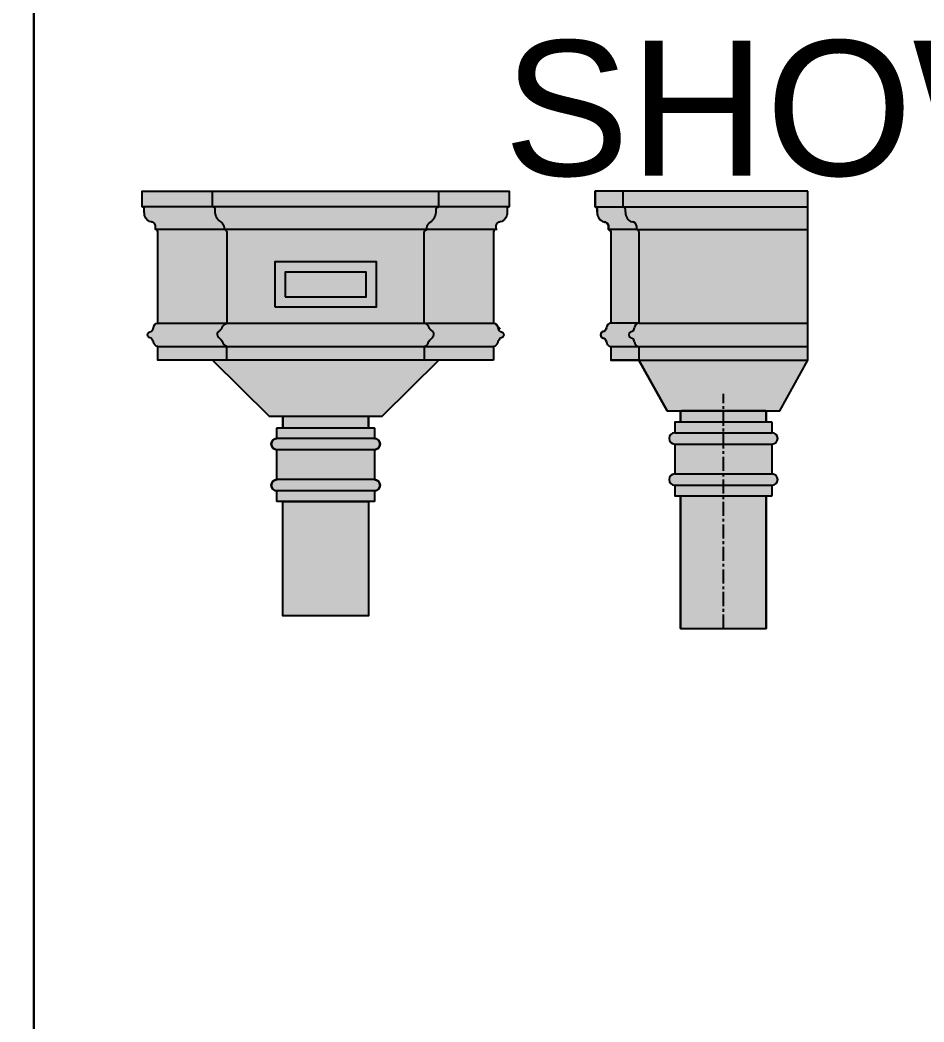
# Model space of a CAD drawing. Header units: millimetres. Extents: x 0 to 23312, y -3206 to 11448.
# Drawn here: x 13130 to 13933, y 9792 to 10682 of the extents above; entities that cross this region are included whole.
import ezdxf

# ---------------------------------------------------------------- set-up
doc = ezdxf.new("R2010")
doc.units = ezdxf.units.MM
doc.header["$LTSCALE"] = 10
doc.linetypes.add('CENTER', pattern=[2, 1.25, -0.25, 0.25, -0.25])
doc.layers.add('40 - Detail Outline', color=142, linetype='Continuous')
doc.layers.add('41 - Detail', color=7, linetype='Continuous')
doc.styles.add('1-20', font='romans.shx', dxfattribs={"width": 0.8, "height": 40})

msp = doc.modelspace()

# ---------------------------------------------------------------- hatches: boundary and pattern name
at = {"layer": '40 - Detail Outline', "ltscale": 10}
h = msp.add_hatch(color=69, dxfattribs=at)
h.dxf.hatch_style = 1
edge = h.paths.add_edge_path()
edge.add_line((13550.68387601213, 10380.02894992644), (13501.9779936592, 10380.02894992663))
edge.add_line((13501.9779936592, 10380.02894992663), (13451.62505248292, 10330.02894992663))
edge.add_line((13451.62505248292, 10330.02894992663), (13439.72505248292, 10330.02894992663))
edge.add_line((13439.72505248292, 10330.02894992663), (13439.72505248292, 10320.02894992663))
edge.add_line((13439.72505248292, 10320.02894992663), (13444.37505248292, 10320.02894992663))
edge.add_arc((13444.37505248291, 10319.52894992662), 0.500000000003638, 4.16889633925166e-10, 89.99999999958311, ccw=False)
edge.add_line((13444.87505248292, 10319.52894992663), (13444.87505248292, 10310.52894992663))
edge.add_arc((13444.87505248292, 10305.52894992663), 5, -90, 90, ccw=False)
edge.add_line((13444.87505248292, 10300.52894992663), (13444.87505248292, 10274.02894992663))
edge.add_arc((13444.87505248292, 10269.02894992663), 5, -90, 90, ccw=False)
edge.add_line((13444.87505248292, 10264.02894992663), (13444.87505248292, 10255.02894992663))
edge.add_arc((13444.37505248291, 10255.02894992663), 0.500000000003638, 270.0000000004169, 359.9999999995831, ccw=False)
edge.add_line((13444.37505248292, 10254.52894992663), (13439.72505248292, 10254.52894992663))
edge.add_line((13439.72505248292, 10254.52894992663), (13439.72505248293, 10153.0228080732))
edge.add_line((13439.72505248293, 10153.0228080732), (13363.52505248291, 10153.0228080732))
edge.add_line((13363.52505248291, 10153.0228080732), (13363.52505248291, 10254.52894992663))
edge.add_line((13363.52505248291, 10254.52894992663), (13358.87505248292, 10254.52894992663))
edge.add_arc((13358.87505248292, 10255.02894992663), 0.500000000005457, 180.0000000006253, 269.99999999937467, ccw=False)
edge.add_line((13358.37505248292, 10255.02894992663), (13358.37505248292, 10264.02894992663))
edge.add_arc((13358.37505248292, 10269.02894992663), 5, 90, 270, ccw=False)
edge.add_line((13358.37505248292, 10274.02894992663), (13358.37505248292, 10300.52894992663))
edge.add_arc((13358.37332610302, 10305.52722354672), 4.998273918239878, 89.9802103114406, 270.0197896885594, ccw=False)
edge.add_line((13358.37505248292, 10310.52549716682), (13358.37505248292, 10319.52894992663))
edge.add_arc((13358.87505248292, 10319.52894992662), 0.500000000003638, 90.00000000041689, 179.9999999995831, ccw=False)
edge.add_line((13358.87505248292, 10320.02894992663), (13363.52505248291, 10320.02894992663))
edge.add_line((13363.52505248291, 10320.02894992663), (13363.52505248291, 10330.02925915479))
edge.add_line((13363.52505248291, 10330.02925915479), (13351.62442966101, 10330.02956838296))
edge.add_line((13351.62442966101, 10330.02956838296), (13301.27211130674, 10380.02894992652))
edge.add_line((13301.27211130674, 10380.02894992652), (13252.56622895371, 10380.02894992644))
edge.add_line((13252.56622895371, 10380.02894992644), (13252.56622895371, 10392.02894992645))
edge.add_arc((13253.24033973976, 10396.54093086965), 4.562060651036118, 182.1005895777321, 261.50259956585785, ccw=False)
edge.add_arc((13234.41715180234, 10389.09825209611), 16.01248053419772, 27.02388510710074, 40.64803156541996)
edge.add_arc((13246.56622895371, 10402.52894992643), 2.999999999992724, 90.00000000045162, 270.00000000045156, ccw=False)
edge.add_arc((13243.63279856027, 10409.78193082991), 5.166513373489005, 304.5953936986382, 347.7326896277581)
edge.add_arc((13253.24033973634, 10408.51696898629), 4.562060647510614, 98.49740039770438, 177.899410459209, ccw=False)
edge.add_line((13252.56622895368, 10413.02894992644), (13252.56622895371, 10494.02894992644))
edge.add_arc((13250.56622895506, 10494.0289499278), 1.999999998644853, 359.9999999611779, 450.0000000388221)
edge.add_line((13250.56622895371, 10496.02894992644), (13250.56622895371, 10498.74950613171))
edge.add_arc((13246.56622895509, 10498.74950613306), 3.999999998623025, 359.9999999806411, 450.0000000193068)
edge.add_arc((13249.12824276544, 10510.93200100157), 8.574213495536428, 176.943205252416, 252.6141855792365, ccw=False)
edge.add_line((13240.56622895371, 10511.38922802907), (13240.56622895371, 10514.02894992644))
edge.add_arc((13238.56622895506, 10514.0289499278), 1.999999998644853, 359.9999999611779, 450.0000000388221)
edge.add_line((13238.56622895371, 10516.02894992644), (13238.56622895371, 10530.02894992644))
edge.add_line((13238.56622895371, 10530.02894992644), (13371.27211130649, 10530.02894992644))
edge.add_line((13371.27211130649, 10530.02894992644), (13431.97799365935, 10530.02894992644))
edge.add_line((13431.97799365935, 10530.02894992644), (13564.68387601213, 10530.02894992644))
edge.add_line((13564.68387601213, 10530.02894992644), (13564.68387601213, 10516.02894992644))
edge.add_arc((13564.68387601077, 10514.0289499278), 1.999999998644853, 89.99999996117789, 180.0000000388221)
edge.add_line((13562.68387601213, 10514.02894992644), (13562.68387601213, 10511.38922802907))
edge.add_arc((13554.12186220039, 10510.93200100157), 8.574213495535874, -72.61418557923662, 3.0567947475839787, ccw=False)
edge.add_arc((13556.68387601075, 10498.74950613306), 3.999999998624844, 89.99999998069318, 180.0000000193589)
edge.add_line((13552.68387601213, 10498.74950613171), (13552.68387601213, 10496.02894992644))
edge.add_arc((13552.68387601077, 10494.0289499278), 1.999999998644853, 89.99999996117789, 180.0000000388221)
edge.add_line((13550.68387601213, 10494.02894992644), (13550.68387601215, 10413.02894992644))
edge.add_arc((13550.00976522949, 10408.51696898629), 4.562060647509154, 2.1005895407910202, 81.50259960229562, ccw=False)
edge.add_arc((13559.61730640557, 10409.78193082991), 5.166513373487446, 192.2673103722418, 235.4046063013618)
edge.add_arc((13556.68387601213, 10402.52894992643), 2.999999999992724, -90.00000000045162, 89.99999999954838, ccw=False)
edge.add_arc((13568.83295316349, 10389.09825209611), 16.0124805341975, 139.35196843458, 152.9761148928993)
edge.add_arc((13550.00976522608, 10396.54093086965), 4.562060651036859, 278.49740043414215, 357.8994104222679, ccw=False)
edge.add_line((13550.68387601213, 10392.02894992645), (13550.68387601213, 10380.02894992644))
h = msp.add_hatch(color=69, dxfattribs=at)
h.dxf.hatch_style = 1
edge = h.paths.add_edge_path()
edge.add_line((13829.77691095187, 10530.02894992644), (13640.77691095187, 10530.02894992644))
edge.add_line((13640.77691095187, 10530.02894992644), (13640.77691095187, 10516.02894992644))
edge.add_arc((13640.77691095187, 10514.02894992644), 2, 0, 90, ccw=False)
edge.add_line((13642.77691095187, 10514.02894992644), (13642.77691095187, 10510.4747739715))
edge.add_arc((13651.33892476184, 10510.93200100035), 8.574213493847463, 183.056794757182, 252.6141855880317)
edge.add_arc((13648.77691095189, 10498.74950613171), 3.999999999976353, -1.5631940186722204e-10, 89.99999999994787, ccw=False)
edge.add_line((13652.77691095187, 10498.7495061317), (13652.77691095187, 10496.02894992644))
edge.add_arc((13652.77691095187, 10494.02894992644), 2, 0, 90, ccw=False)
edge.add_line((13654.77691095187, 10494.02894992644), (13654.77691095187, 10413.02894992644))
edge.add_arc((13655.4510217362, 10408.51696898477), 4.562060649266082, 98.49740041568151, 177.8994104408835)
edge.add_arc((13645.84348056365, 10409.78193082641), 5.166513367646488, 304.595393673369, 347.7326896533713, ccw=False)
edge.add_arc((13648.77691095186, 10402.52894992645), 2.999999999992724, 89.99999999979156, 269.9999999997568)
edge.add_arc((13645.84348056365, 10395.27596902647), 5.166513367641008, 12.267310346617478, 55.40460632696028, ccw=False)
edge.add_arc((13655.45102173621, 10396.54093086813), 4.562060649275521, 182.1005895592493, 261.5025995845195)
edge.add_line((13654.77691095189, 10392.02894992644), (13654.77691095187, 10380.02894992644))
edge.add_line((13654.77691095187, 10380.02894992644), (13679.77691095187, 10380.02894992639))
edge.add_line((13679.77691095187, 10380.02894992639), (13704.77691095187, 10335.02894992644))
edge.add_line((13704.77691095187, 10335.02894992644), (13716.67691095187, 10335.02894992644))
edge.add_line((13716.67691095187, 10335.02894992644), (13716.67691095187, 10325.02894992644))
edge.add_line((13716.67691095187, 10325.02894992644), (13712.02691095185, 10325.02894992644))
edge.add_arc((13712.02691095185, 10324.52894992644), 0.500000000003638, 90.00000000041689, 179.9999999995831)
edge.add_line((13711.52691095185, 10324.52894992644), (13711.52691095185, 10315.52894992644))
edge.add_arc((13711.52691095185, 10310.52894992644), 5, 90, 270)
edge.add_line((13711.52691095185, 10305.52894992644), (13711.52691095185, 10279.02894992644))
edge.add_arc((13711.52691095185, 10274.02894992644), 5, 90, 270)
edge.add_line((13711.52691095185, 10269.02894992644), (13711.52691095185, 10260.02894992644))
edge.add_arc((13712.02691095185, 10260.02894992645), 0.500000000003638, 180.0000000004169, 269.9999999995831)
edge.add_line((13712.02691095185, 10259.52894992644), (13716.67691095187, 10259.52895330875))
edge.add_line((13716.67691095187, 10259.52895330875), (13716.67699663733, 10141.72845401744))
edge.add_line((13716.67699663733, 10141.72845401744), (13792.87699663724, 10141.72850944363))
edge.add_line((13792.87699663724, 10141.72850944363), (13792.87699663724, 10259.52894992644))
edge.add_line((13792.87699663724, 10259.52894992644), (13797.52691095185, 10259.52894992644))
edge.add_arc((13797.52691095184, 10260.02894992645), 0.500000000005457, 270.0000000008338, 359.9999999993747)
edge.add_line((13798.02691095185, 10260.02894992644), (13798.02691095185, 10269.02894992644))
edge.add_arc((13798.02691095185, 10274.02894992644), 5, 270, 450)
edge.add_line((13798.02691095185, 10279.02894992644), (13798.02691095185, 10305.52894992644))
edge.add_arc((13798.02691095185, 10310.52894992644), 5, 270, 450)
edge.add_line((13798.02691095185, 10315.52894992644), (13798.02691095185, 10324.52894992644))
edge.add_arc((13797.52691095184, 10324.52894992644), 0.500000000005457, 6.253224948063543e-10, 89.99999999937468)
edge.add_line((13797.52691095185, 10325.02894992644), (13792.87691095183, 10325.02894992648))
edge.add_line((13792.87691095183, 10325.02894992648), (13792.87691095183, 10335.02894992644))
edge.add_line((13792.87691095183, 10335.02894992644), (13804.77691095187, 10335.02894992644))
edge.add_line((13804.77691095187, 10335.02894992644), (13829.77691095187, 10380.02894992644))
edge.add_line((13829.77691095187, 10380.02894992644), (13829.77691095187, 10530.02894992644))

# ---------------------------------------------------------------- linework, layer by layer
at = {"color": 7}
for p, q in [((13640.77691095187, 10516.02894992644), (13640.77691095187, 10530.02894992644)), ((13665.77691095187, 10530.02894992644), (13640.77691095187, 10530.02894992644)), ((13829.77691095187, 10530.02894992644), (13665.77691095187, 10530.02894992644)), ((13665.77691095187, 10516.02894992644), (13665.77691095187, 10530.02894992644)), ((13829.77691095187, 10380.02894992644), (13829.77691095187, 10530.02894992644)), ((13642.77691095187, 10511.38922802907), (13642.77691095187, 10514.02894992644)), ((13667.77691095187, 10511.38922802907), (13667.77691095187, 10514.02894992644)), ((13652.77691095187, 10496.02894992644), (13652.77691095187, 10498.7495061317)), ((13677.77691095187, 10496.02894992644), (13677.77691095187, 10498.7495061317)), ((13654.77691095187, 10494.02894992644), (13654.77691095187, 10413.02894992644)), ((13679.77691095187, 10494.02894992644), (13679.77691095187, 10413.02894992644)), ((13654.77691095187, 10392.02894992644), (13654.77691095187, 10380.02894992644)), ((13679.77691095187, 10392.02894992644), (13679.77691095187, 10380.02894992644)), ((13679.77691095187, 10380.02894992644), (13654.77691095187, 10380.02894992644)), ((13704.77691095187, 10335.02894992644), (13679.77691095187, 10380.02894992644)), ((13804.77691095187, 10335.02894992644), (13829.77691095187, 10380.02894992644)), ((13704.77691095187, 10335.02894992644), (13804.77691095187, 10335.02894992644)), ((13792.57922932816, 10335.02894992644), (13717.57922932816, 10335.02894992644))]:
    msp.add_line(p, q, dxfattribs=at)
at = {"color": 252}
for p, q in [((13640.77691095187, 10516.02894992644), (13665.77691095187, 10516.02894992644)), ((13665.77691095187, 10516.02894992644), (13829.77691095187, 10516.02894992644)), ((13677.77691095187, 10496.02894992644), (13652.77691095187, 10496.02894992644)), ((13677.77691095187, 10496.02894992644), (13829.77691095187, 10496.02894992644)), ((13679.77691095187, 10413.02894992644), (13654.77691095187, 10413.02894992644)), ((13679.77691095187, 10413.02894992644), (13829.77691095187, 10413.02894992644)), ((13654.77691095187, 10392.02894992644), (13679.77691095187, 10392.02894992644)), ((13679.77691095187, 10392.02894992644), (13829.77691095187, 10392.02894992644)), ((13679.77691095187, 10380.02894992644), (13829.77691095187, 10380.02894992644))]:
    msp.add_line(p, q, dxfattribs=at)
at = {"color": 252, "linetype": 'CENTER'}
msp.add_line((13754.77706539709, 10141.72845401744), (13754.77706539709, 10350.23604038626), dxfattribs=at)
at = {"color": 9}
for p, q in [((13444.87505248292, 10310.52894992663), (13358.37505248292, 10310.52894992663)), ((13711.52691095185, 10315.52894992644), (13798.02691095185, 10315.52894992644)), ((13711.52691095185, 10305.52894992644), (13798.02691095185, 10305.52894992644)), ((13444.87505248292, 10300.52894992663), (13358.37505248292, 10300.52894992663)), ((13711.52691095185, 10279.02894992644), (13798.02691095185, 10279.02894992644)), ((13444.87505248292, 10274.02894992663), (13358.37505248292, 10274.02894992663)), ((13711.52691095185, 10269.02894992644), (13798.02691095185, 10269.02894992644)), ((13444.87505248292, 10264.02894992663), (13358.37505248292, 10264.02894992663))]:
    msp.add_line(p, q, dxfattribs=at)
for points in [[(13550.68387601213, 10380.02894992644), (13433.03681718876, 10380.02894992663), (13370.21328777707, 10380.02894992663), (13252.56622895371, 10380.02894992644), (13252.56622895371, 10392.02894992645, -0.3610181522904042), (13248.68134471748, 10396.37371313566, 0.05951667840912878), (13246.56622895373, 10399.52894992644, -0.9999999999999999), (13246.56622895368, 10405.52894992643, 0.1904766628005335), (13248.68134471748, 10408.68418671722, -0.3610181526522139), (13252.56622895368, 10413.02894992644), (13252.56622895371, 10494.02894992644, 0.4142135627700084), (13250.56622895371, 10496.02894992644), (13250.56622895371, 10498.74950613171, 0.4142135625708858), (13246.56622895374, 10502.74950613168, -0.3427225772760848), (13240.56622895371, 10511.38922802907), (13240.56622895371, 10514.02894992644, 0.4142135627700084), (13238.56622895371, 10516.02894992644), (13238.56622895371, 10530.02894992644), (13371.27211130649, 10530.02894992644), (13431.97799365935, 10530.02894992644), (13564.68387601213, 10530.02894992644), (13564.68387601213, 10516.02894992644, 0.4142135627700084), (13562.68387601213, 10514.02894992644), (13562.68387601213, 10511.38922802907, -0.3427225772760848), (13556.6838760121, 10502.74950613168, 0.4142135625708858), (13552.68387601213, 10498.74950613171), (13552.68387601213, 10496.02894992644, 0.4142135627700084), (13550.68387601213, 10494.02894992644), (13550.68387601215, 10413.02894992644, -0.3610181526522139), (13554.56876024836, 10408.68418671722, 0.1904766628005335), (13556.68387601215, 10405.52894992643, -0.9999999999999999), (13556.6838760121, 10399.52894992644, 0.05951667840912878), (13554.56876024836, 10396.37371313566, -0.3610181522904042), (13550.68387601213, 10392.02894992645), (13550.68387601213, 10380.02894992644)], [(13358.37505248292, 10310.52894992663), (13358.37505248292, 10319.52894992663, -0.414213562373095), (13358.87505248292, 10320.02894992663), (13444.37505248292, 10320.02894992663, -0.414213562373095), (13444.87505248292, 10319.52894992663), (13444.87505248292, 10310.52894992663)], [(13798.02691095185, 10315.52894992644), (13798.02691095185, 10324.52894992644, 0.414213562373095), (13797.52691095185, 10325.02894992644), (13712.02691095185, 10325.02894992644, 0.414213562373095), (13711.52691095185, 10324.52894992644), (13711.52691095185, 10315.52894992644)], [(13711.52691095185, 10269.02894992644), (13711.52691095185, 10260.02894992644, 0.414213562373095), (13712.02691095185, 10259.52894992644), (13797.52691095185, 10259.52894992644, 0.414213562373095), (13798.02691095185, 10260.02894992644), (13798.02691095185, 10269.02894992644)], [(13444.87505248292, 10264.02894992663), (13444.87505248292, 10255.02894992663, -0.414213562373095), (13444.37505248292, 10254.52894992663), (13358.87505248292, 10254.52894992663, -0.414213562373095), (13358.37505248292, 10255.02894992663), (13358.37505248292, 10264.02894992663)]]:
    msp.add_lwpolyline(points, format="xyb", dxfattribs=at)
at = {"color": 7}
msp.add_lwpolyline([(13550.68387601213, 10380.02894992644), (13501.9779936592, 10380.02894992663), (13451.62505248292, 10330.02894992663), (13439.72505248292, 10330.02894992663), (13439.72505248292, 10320.02894992663), (13444.37505248292, 10320.02894992663, -0.4142135623688329), (13444.87505248292, 10319.52894992663), (13444.87505248292, 10310.52894992663, -0.9999999999999999), (13444.87505248292, 10300.52894992663), (13444.87505248292, 10274.02894992663, -0.9999999999999999), (13444.87505248292, 10264.02894992663), (13444.87505248292, 10255.02894992663, -0.4142135623688329), (13444.37505248292, 10254.52894992663), (13439.72505248292, 10254.52894992663), (13439.72505248293, 10153.0228080732), (13363.52505248291, 10153.0228080732), (13363.52505248291, 10254.52894992663), (13358.87505248292, 10254.52894992663, -0.4142135623667018), (13358.37505248292, 10255.02894992663), (13358.37505248292, 10264.02894992663, -0.9999999999999999), (13358.37505248292, 10274.02894992663), (13358.37505248292, 10300.52894992663, -1.000345454885974), (13358.37505248292, 10310.52549716682), (13358.37505248292, 10319.52894992663, -0.4142135623688329), (13358.87505248292, 10320.02894992663), (13363.52505248291, 10320.02894992663), (13363.52505248291, 10330.02925915479), (13351.62442966101, 10330.02956838296), (13301.27211130674, 10380.02894992652), (13252.56622895371, 10380.02894992644), (13252.56622895371, 10392.02894992645, -0.3610181522904042), (13248.68134471748, 10396.37371313566, 0.05951667840912878), (13246.56622895373, 10399.52894992644, -0.9999999999999999), (13246.56622895368, 10405.52894992643, 0.1904766628005335), (13248.68134471748, 10408.68418671722, -0.3610181526522139), (13252.56622895368, 10413.02894992644), (13252.56622895371, 10494.02894992644, 0.4142135627700084), (13250.56622895371, 10496.02894992644), (13250.56622895371, 10498.74950613171, 0.4142135625708858), (13246.56622895374, 10502.74950613168, -0.3427225772760848), (13240.56622895371, 10511.38922802907), (13240.56622895371, 10514.02894992644, 0.4142135627700084), (13238.56622895371, 10516.02894992644), (13238.56622895371, 10530.02894992644), (13371.27211130649, 10530.02894992644), (13431.97799365935, 10530.02894992644), (13564.68387601213, 10530.02894992644), (13564.68387601213, 10516.02894992644, 0.4142135627700084), (13562.68387601213, 10514.02894992644), (13562.68387601213, 10511.38922802907, -0.3427225772760848), (13556.6838760121, 10502.74950613168, 0.4142135625708858), (13552.68387601213, 10498.74950613171), (13552.68387601213, 10496.02894992644, 0.4142135627700084), (13550.68387601213, 10494.02894992644), (13550.68387601215, 10413.02894992644, -0.3610181526522139), (13554.56876024836, 10408.68418671722, 0.1904766628005335), (13556.68387601215, 10405.52894992643, -0.9999999999999999), (13556.6838760121, 10399.52894992644, 0.05951667840912878), (13554.56876024836, 10396.37371313566, -0.3610181522904042), (13550.68387601213, 10392.02894992645), (13550.68387601213, 10380.02894992644)], format="xyb", close=True, dxfattribs=at)
at = {"color": 252}
for points in [[(13311.86034660067, 10495.91130286766), (13311.86034660067, 10496.14659698531), (13311.86034660067, 10496.26424404413), (13311.86034660067, 10496.49953816178), (13311.86034660067, 10496.85247933825), (13311.86034660067, 10497.20542051472), (13311.86034660067, 10497.67600875001), (13311.74269954184, 10498.02894992648), (13311.62505248302, 10498.49953816177), (13311.50740542421, 10499.08777345589), (13311.27211130656, 10499.55836169119), (13311.03681718891, 10500.1465969853), (13310.68387601243, 10500.6171852206), (13310.33093483597, 10501.08777345589), (13309.9779936595, 10501.67600875001), (13309.62505248303, 10501.91130286765), (13309.38975836538, 10502.1465969853), (13309.38975836538, 10502.1465969853), (13309.15446424773, 10502.26424404412), (13308.80152307126, 10502.49953816177), (13308.4485818948, 10502.73483227942), (13308.21328777715, 10502.97012639706), (13307.86034660067, 10503.08777345589), (13307.62505248303, 10503.32306757353), (13307.38975836538, 10503.55836169118), (13307.03681718891, 10503.79365580883), (13306.80152307127, 10504.1465969853), (13306.4485818948, 10504.49953816177), (13306.21328777715, 10504.85247933824), (13305.86034660068, 10505.20542051471), (13305.62505248303, 10505.55836169118), (13305.38975836538, 10506.02894992647), (13305.03681718892, 10506.49953816176), (13304.80152307127, 10506.97012639706), (13304.56622895362, 10507.44071463235), (13304.33093483597, 10508.02894992647), (13304.09564071833, 10508.61718522058), (13303.97799365951, 10509.2054205147), (13303.86034660068, 10509.79365580882), (13303.74269954186, 10510.14659698529), (13303.62505248303, 10510.49953816176), (13303.62505248303, 10510.85247933823), (13303.62505248303, 10511.2054205147), (13303.50740542421, 10511.55836169117), (13303.50740542421, 10511.91130286764), (13303.50740542421, 10512.26424404411), (13303.50740542421, 10512.7348322794), (13303.50740542421, 10513.08777345587), (13303.50740542421, 10513.44071463234), (13303.50740542421, 10513.91130286764), (13303.50740542421, 10514.38189110293), (13303.50740542421, 10514.49953816176), (13303.50740542421, 10514.7348322794), (13303.27211130656, 10514.97012639705), (13303.03681718892, 10515.32306757352), (13302.56622895362, 10515.67600874999), (13302.33093483597, 10515.79365580881), (13301.97799365951, 10515.91130286764), (13301.50740542421, 10516.02894992646), (13301.03681718892, 10516.14659698528), (13301.03681718892, 10530.02894992644)], [(13491.38975836517, 10495.91130286766), (13491.38975836517, 10496.14659698531), (13491.38975836517, 10496.26424404413), (13491.38975836517, 10496.49953816178), (13491.38975836517, 10496.85247933825), (13491.38975836517, 10497.20542051472), (13491.38975836517, 10497.67600875001), (13491.50740542399, 10498.02894992648), (13491.6250524828, 10498.49953816177), (13491.74269954163, 10499.08777345589), (13491.97799365928, 10499.55836169119), (13492.21328777693, 10500.1465969853), (13492.56622895339, 10500.6171852206), (13492.91917012986, 10501.08777345589), (13493.38975836515, 10501.67600875001), (13493.6250524828, 10501.91130286765), (13493.86034660045, 10502.1465969853), (13493.86034660045, 10502.1465969853), (13494.0956407181, 10502.26424404412), (13494.44858189456, 10502.49953816177), (13494.91917012986, 10502.73483227942), (13495.15446424751, 10502.97012639706), (13495.38975836515, 10503.08777345589), (13495.6250524828, 10503.32306757353), (13495.86034660045, 10503.55836169118), (13496.21328777691, 10503.79365580883), (13496.44858189456, 10504.1465969853), (13496.80152307104, 10504.49953816177), (13497.03681718869, 10504.85247933824), (13497.38975836515, 10505.20542051471), (13497.6250524828, 10505.55836169118), (13497.86034660045, 10506.02894992647), (13498.21328777691, 10506.49953816176), (13498.44858189456, 10506.97012639706), (13498.68387601221, 10507.44071463235), (13498.91917012985, 10508.02894992647), (13499.1544642475, 10508.61718522058), (13499.27211130633, 10509.2054205147), (13499.38975836515, 10509.79365580882), (13499.50740542398, 10510.14659698529), (13499.6250524828, 10510.49953816176), (13499.6250524828, 10510.85247933823), (13499.6250524828, 10511.2054205147), (13499.74269954163, 10511.55836169117), (13499.74269954163, 10511.91130286764), (13499.74269954163, 10512.26424404411), (13499.74269954163, 10512.7348322794), (13499.74269954163, 10513.08777345587), (13499.74269954163, 10513.44071463234), (13499.74269954163, 10513.91130286764), (13499.74269954163, 10514.38189110293), (13499.74269954163, 10514.49953816176), (13499.74269954163, 10514.7348322794), (13499.97799365926, 10514.97012639705), (13500.21328777691, 10515.32306757352), (13500.68387601221, 10515.67600874999), (13500.91917012985, 10515.79365580881), (13501.27211130633, 10515.91130286764), (13501.74269954161, 10516.02894992646), (13502.21328777691, 10516.14659698528), (13502.21328777691, 10530.02894992644)], [(13564.68387601213, 10516.14659698528), (13431.97799365935, 10516.14659698528), (13371.27211130649, 10516.14659698528), (13238.56622895371, 10516.14659698528)], [(13553.86034660038, 10495.91130286766), (13431.97799365935, 10495.91130286766), (13371.27211130649, 10495.91130286766), (13251.50740542428, 10495.91130286766)], [(13313.86034660067, 10380.02894992663), (13313.86034660067, 10392.26424404426), (13313.74269954184, 10392.26424404426), (13313.62505248302, 10392.38189110308), (13313.27211130656, 10392.4995381619), (13312.80152307126, 10392.73483227955), (13312.33093483597, 10393.08777345602), (13312.09564071832, 10393.20542051484), (13311.86034660067, 10393.44071463249), (13311.62505248302, 10393.67600875014), (13311.27211130656, 10394.02894992661), (13311.03681718891, 10394.26424404425), (13310.80152307126, 10394.61718522072), (13310.80152307126, 10394.73483227955), (13310.68387601243, 10394.97012639719), (13310.56622895362, 10395.44071463249), (13310.33093483597, 10395.91130286778), (13310.21328777715, 10396.14659698543), (13310.09564071832, 10396.4995381619), (13309.86034660067, 10396.73483227954), (13309.74269954184, 10397.08777345602), (13309.50740542421, 10397.32306757366), (13309.27211130656, 10397.67600875013), (13309.03681718891, 10397.91130286778), (13308.80152307126, 10398.14659698543), (13308.56622895362, 10398.38189110307), (13308.4485818948, 10398.4995381619), (13308.21328777715, 10398.73483227954), (13307.9779936595, 10398.97012639719), (13307.62505248303, 10399.20542051484), (13307.38975836538, 10399.55836169131), (13306.91917013008, 10399.79365580895), (13306.91917013008, 10399.91130286778), (13306.80152307127, 10400.0289499266), (13306.56622895362, 10400.14659698542), (13306.33093483597, 10400.49953816189), (13306.09564071832, 10400.97012639719), (13305.97799365951, 10401.20542051483), (13305.86034660068, 10401.5583616913), (13305.74269954186, 10401.91130286777), (13305.62505248303, 10402.26424404424), (13305.62505248303, 10402.73483227954), (13305.62505248303, 10403.20542051483), (13305.62505248303, 10403.32306757366), (13305.62505248303, 10403.44071463248), (13305.62505248303, 10403.79365580895), (13305.62505248303, 10404.14659698542), (13305.86034660068, 10404.61718522071), (13306.09564071832, 10405.08777345601), (13306.33093483597, 10405.32306757365), (13306.56622895362, 10405.5583616913), (13306.91917013008, 10405.91130286777), (13307.27211130656, 10406.14659698542), (13307.27211130656, 10406.14659698542), (13307.50740542421, 10406.26424404424), (13307.86034660067, 10406.49953816189), (13308.21328777715, 10406.85247933836), (13308.4485818948, 10407.087773456), (13308.68387601245, 10407.32306757365), (13308.91917013008, 10407.5583616913), (13309.15446424773, 10407.91130286777), (13309.38975836538, 10408.26424404424), (13309.62505248303, 10408.61718522071), (13309.86034660067, 10409.087773456), (13309.9779936595, 10409.5583616913), (13310.09564071832, 10409.67600875012), (13310.21328777715, 10409.91130286776), (13310.4485818948, 10410.38189110306), (13310.68387601243, 10410.6171852207), (13310.91917013008, 10410.85247933835), (13311.15446424773, 10411.087773456), (13311.38975836538, 10411.44071463247), (13311.74269954184, 10411.67600875012), (13312.09564071832, 10412.02894992659), (13312.56622895361, 10412.26424404423), (13313.03681718891, 10412.49953816188), (13313.50740542419, 10412.73483227953), (13314.09564071832, 10412.97012639717), (13314.09564071832, 10493.91130286766), (13313.9779936595, 10494.02894992649), (13313.9779936595, 10494.14659698531), (13313.86034660067, 10494.38189110296), (13313.62505248302, 10494.73483227943), (13313.38975836537, 10495.0877734559), (13313.03681718891, 10495.32306757354), (13312.4485818948, 10495.67600875001), (13312.21328777715, 10495.79365580884), (13311.86034660067, 10495.91130286766)], [(13489.38975836517, 10380.02894992663), (13489.38975836517, 10392.26424404426), (13489.50740542399, 10392.26424404426), (13489.62505248282, 10392.38189110308), (13489.97799365928, 10392.4995381619), (13490.44858189458, 10392.73483227955), (13490.91917012986, 10393.08777345602), (13491.15446424751, 10393.20542051484), (13491.38975836517, 10393.44071463249), (13491.6250524828, 10393.67600875014), (13491.97799365928, 10394.02894992661), (13492.21328777693, 10394.26424404425), (13492.44858189456, 10394.61718522072), (13492.44858189456, 10394.73483227955), (13492.56622895339, 10394.97012639719), (13492.68387601221, 10395.44071463249), (13492.91917012986, 10395.91130286778), (13493.03681718869, 10396.14659698543), (13493.15446424751, 10396.4995381619), (13493.38975836515, 10396.73483227954), (13493.50740542398, 10397.08777345602), (13493.74269954163, 10397.32306757366), (13493.97799365928, 10397.67600875013), (13494.21328777693, 10397.91130286778), (13494.44858189456, 10398.14659698543), (13494.68387601221, 10398.38189110307), (13494.80152307104, 10398.4995381619), (13495.03681718869, 10398.73483227954), (13495.27211130633, 10398.97012639719), (13495.6250524828, 10399.20542051484), (13495.86034660045, 10399.55836169131), (13496.33093483574, 10399.79365580895), (13496.33093483574, 10399.91130286778), (13496.44858189456, 10400.0289499266), (13496.68387601221, 10400.14659698542), (13496.91917012986, 10400.49953816189), (13497.1544642475, 10400.97012639719), (13497.27211130633, 10401.20542051483), (13497.38975836515, 10401.5583616913), (13497.50740542398, 10401.91130286777), (13497.6250524828, 10402.26424404424), (13497.6250524828, 10402.73483227954), (13497.6250524828, 10403.20542051483), (13497.6250524828, 10403.32306757366), (13497.6250524828, 10403.44071463248), (13497.6250524828, 10403.79365580895), (13497.6250524828, 10404.14659698542), (13497.38975836515, 10404.61718522071), (13497.1544642475, 10405.08777345601), (13496.91917012986, 10405.32306757365), (13496.68387601221, 10405.5583616913), (13496.33093483574, 10405.91130286777), (13495.97799365928, 10406.14659698542), (13495.97799365928, 10406.14659698542), (13495.74269954163, 10406.26424404424), (13495.38975836515, 10406.49953816189), (13495.03681718869, 10406.85247933836), (13494.80152307104, 10407.087773456), (13494.56622895339, 10407.32306757365), (13494.33093483574, 10407.5583616913), (13494.0956407181, 10407.91130286777), (13493.86034660045, 10408.26424404424), (13493.6250524828, 10408.61718522071), (13493.38975836515, 10409.087773456), (13493.27211130634, 10409.5583616913), (13493.15446424751, 10409.67600875012), (13493.03681718869, 10409.91130286776), (13492.80152307104, 10410.38189110306), (13492.56622895339, 10410.6171852207), (13492.33093483575, 10410.85247933835), (13492.0956407181, 10411.087773456), (13491.86034660045, 10411.44071463247), (13491.50740542399, 10411.67600875012), (13491.15446424751, 10412.02894992659), (13490.68387601221, 10412.26424404423), (13490.21328777693, 10412.49953816188), (13489.74269954163, 10412.73483227953), (13489.15446424751, 10412.97012639717), (13489.15446424751, 10493.91130286766), (13489.27211130634, 10494.02894992649), (13489.27211130634, 10494.14659698531), (13489.38975836517, 10494.38189110296), (13489.62505248282, 10494.73483227943), (13489.86034660045, 10495.0877734559), (13490.21328777693, 10495.32306757354), (13490.80152307104, 10495.67600875001), (13491.03681718869, 10495.79365580884), (13491.38975836517, 10495.91130286766)], [(13251.62505248309, 10412.97012639717), (13551.62505248273, 10412.97012639717)], [(13251.62505248309, 10392.26424404426), (13551.62505248273, 10392.26424404426)]]:
    msp.add_lwpolyline(points, dxfattribs=at)
at = {"color": 7}
msp.add_lwpolyline([(13829.77691095187, 10530.02894992644), (13640.77691095187, 10530.02894992644), (13640.77691095187, 10516.02894992644, -0.414213562373095), (13642.77691095187, 10514.02894992644), (13642.77691095187, 10510.4747739715, 0.3131768398415964), (13648.7769109519, 10502.74950613168, -0.4142135623736278), (13652.77691095187, 10498.7495061317), (13652.77691095187, 10496.02894992644, -0.414213562373095), (13654.77691095187, 10494.02894992644), (13654.77691095187, 10413.02894992644, 0.3610181524732649), (13650.89202671564, 10408.68418671722, -0.1904766630306233), (13648.77691095187, 10405.52894992644, 0.9999999999999999), (13648.77691095185, 10399.52894992646, -0.1904766630321808), (13650.89202671564, 10396.37371313566, 0.3610181524737087), (13654.77691095189, 10392.02894992644), (13654.77691095187, 10380.02894992644), (13679.77691095187, 10380.02894992639), (13704.77691095187, 10335.02894992644), (13716.67691095187, 10335.02894992644), (13716.67691095187, 10325.02894992644), (13712.02691095185, 10325.02894992644, 0.4142135623688329), (13711.52691095185, 10324.52894992644), (13711.52691095185, 10315.52894992644, 0.9999999999999999), (13711.52691095185, 10305.52894992644), (13711.52691095185, 10279.02894992644, 0.9999999999999999), (13711.52691095185, 10269.02894992644), (13711.52691095185, 10260.02894992644, 0.4142135623688329), (13712.02691095185, 10259.52894992644), (13716.67691095187, 10259.52895330875), (13716.67699663733, 10141.72845401744), (13792.87699663724, 10141.72850944363), (13792.87699663724, 10259.52894992644), (13797.52691095185, 10259.52894992644, 0.4142135623656362), (13798.02691095185, 10260.02894992644), (13798.02691095185, 10269.02894992644, 0.9999999999999999), (13798.02691095185, 10279.02894992644), (13798.02691095185, 10305.52894992644, 0.9999999999999999), (13798.02691095185, 10315.52894992644), (13798.02691095185, 10324.52894992644, 0.4142135623667018), (13797.52691095185, 10325.02894992644), (13792.87691095183, 10325.02894992648), (13792.87691095183, 10335.02894992644), (13804.77691095187, 10335.02894992644), (13829.77691095187, 10380.02894992644), (13829.77691095187, 10530.02894992644)], format="xyb", dxfattribs=at)
at = {"color": 9}
for points in [[(13356.62505248292, 10427.26424404427), (13446.62505248292, 10427.26424404427), (13446.62505248292, 10467.26424404427), (13356.62505248292, 10467.26424404427)], [(13365.62505248292, 10436.26424404427), (13437.62505248292, 10436.26424404427), (13437.62505248292, 10458.26424404427), (13365.62505248292, 10458.26424404427)]]:
    msp.add_lwpolyline(points, close=True, dxfattribs=at)
for points in [[(13501.9779936592, 10380.02894992663), (13451.62505248292, 10330.02894992663), (13351.62505248292, 10330.02894992663), (13301.27211130663, 10380.02894992663)], [(13439.72505248292, 10320.02894992663), (13439.72505248292, 10330.02894992663), (13363.52505248291, 10330.02894992663), (13363.52505248291, 10320.02894992663)], [(13716.67691095187, 10325.02894992644), (13716.67691095187, 10335.02894992644), (13792.87691095183, 10335.02894992644), (13792.87691095183, 10325.02894992644)], [(13711.52691095185, 10305.52894992644), (13711.52691095185, 10279.02894992644)], [(13798.02691095185, 10279.02894992644), (13798.02691095185, 10305.52894992644)], [(13358.37505248292, 10274.02894992663), (13358.37505248292, 10300.52894992663)], [(13444.87505248292, 10300.52894992663), (13444.87505248292, 10274.02894992663)], [(13716.67699663733, 10141.72845401744), (13716.67691095187, 10259.52894992644), (13792.87691095183, 10259.52894992644), (13792.87699663728, 10141.72845401744)], [(13363.52505248291, 10153.0228080732), (13363.52505248291, 10254.52894992663), (13439.72505248292, 10254.52894992663), (13439.72505248293, 10153.0228080732)]]:
    msp.add_lwpolyline(points, dxfattribs=at)
at = {"color": 7}
for centre, radius, start, end in [((13640.77691095187, 10514.02894992644), 2, 0, 90), ((13665.77691095187, 10514.02894992644), 2, 0, 90), ((13651.33892476185, 10510.93200100035), 8.57421349385128, 176.9432052438572, 252.6141855880162), ((13676.33892476185, 10510.93200100035), 8.57421349385128, 176.9432052438572, 252.6141855880162), ((13648.77691095187, 10498.7495061317), 4, 0, 90), ((13673.77691095187, 10498.7495061317), 4, 0, 90), ((13652.77691095187, 10494.02894992644), 2, 0, 90), ((13677.77691095187, 10494.02894992644), 2, 0, 90), ((13645.84348056365, 10409.78193082641), 5.166513367641853, 304.5953936730404, 347.7326896533802), ((13655.45102173621, 10408.51696898476), 4.56206064927642, 98.49740041567311, 177.8994104409083), ((13670.84348056365, 10409.78193082641), 5.166513367641853, 304.5953936730404, 347.7326896533802), ((13680.45102173621, 10408.51696898476), 4.56206064927642, 98.49740041567311, 177.8994104409083), ((13648.77691095187, 10402.52894992644), 3, 90, 270), ((13645.84348056365, 10395.27596902647), 5.166513367641853, 12.26731034661985, 55.40460632695954), ((13673.77691095187, 10402.52894992644), 3, 90, 270), ((13670.84348056365, 10395.27596902647), 5.166513367641853, 12.26731034661985, 55.40460632695954), ((13655.45102173621, 10396.54093086813), 4.56206064927642, 182.1005895590917, 261.5025995843268), ((13680.45102173621, 10396.54093086813), 4.56206064927642, 182.1005895590917, 261.5025995843268)]:
    msp.add_arc(centre, radius, start, end, dxfattribs=at)
at = {"color": 9}
for centre, start, end in [((13358.37505248292, 10305.52894992663), 90, 270), ((13444.87505248292, 10305.52894992663), 270, 90), ((13711.52691095185, 10310.52894992644), 90, 270), ((13798.02691095185, 10310.52894992644), 270, 90), ((13711.52691095185, 10274.02894992644), 90, 270), ((13798.02691095185, 10274.02894992644), 270, 90), ((13358.37505248292, 10269.02894992663), 90, 270), ((13444.87505248292, 10269.02894992663), 270, 90)]:
    msp.add_arc(centre, 5, start, end, dxfattribs=at)
at = {"layer": '40 - Detail Outline', "color": 3, "ltscale": 10}
msp.add_lwpolyline([(0, 11147.77581144133), (13142.57990176103, 11147.77581144133), (13142.57990176103, -3206.34094999513), (0, -3206.34094999513)], close=True, dxfattribs=at)
at = {"layer": '40 - Detail Outline', "color": 69, "ltscale": 10}
msp.add_lwpolyline([(13551.62505248273, 10412.97012639717), (13556.68387601214, 10407.91130286777)], dxfattribs=at)
at = {"layer": '41 - Detail', "color": 3}
msp.add_lwpolyline([(13142.57990176103, 11147.77581144133), (21375.91539241955, 11147.77581144133), (21375.91539241955, 9756.068511186542), (13142.57990176102, 9756.068511186542)], close=True, dxfattribs=at)

# ---------------------------------------------------------------- texts
at = {"layer": '41 - Detail', "color": 3, "insert": (15389.76980998869, 10602.97885280488), "char_height": 120, "width": 6225.583422408323, "attachment_point": 5, "style": '1-20'}
msp.add_mtext('\\A1;{\\fArial|b0|i0|c0|p34;\\W1;\\C1;SHOW BRACKETS JUST ABOVE PIPE BENDS. }', dxfattribs=at)

doc.saveas('drawing.dxf')
